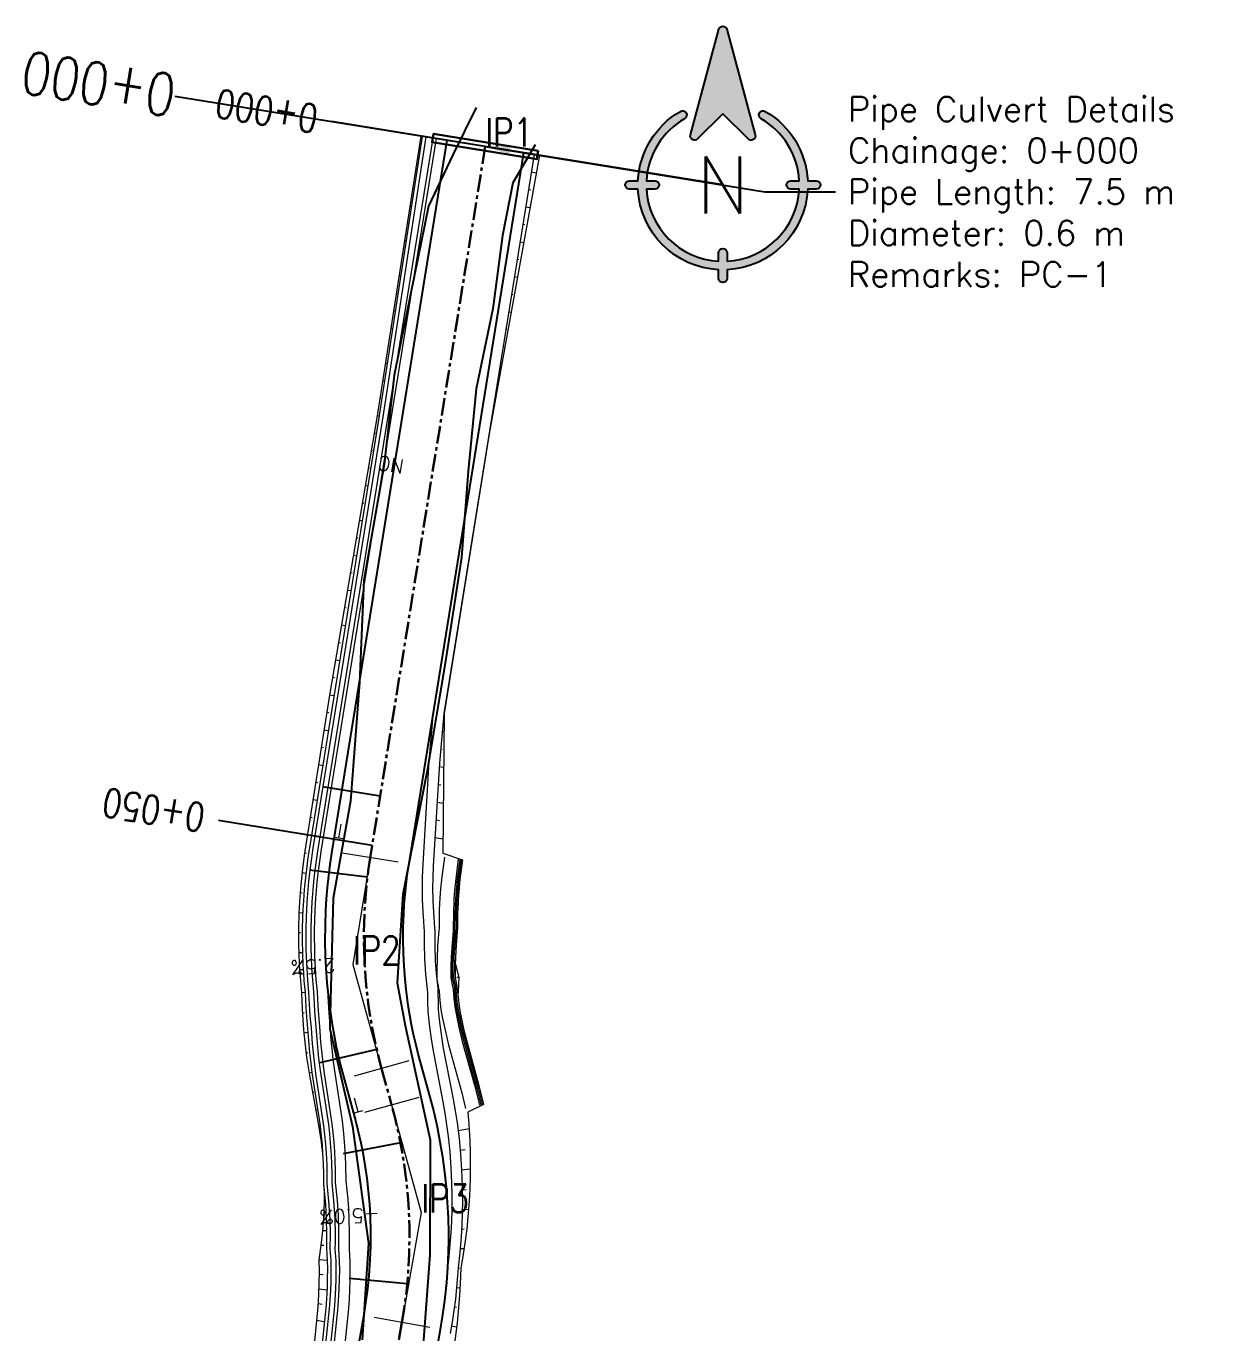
# Model space of a CAD drawing. Extents: x 337736 to 342003, y 3067251 to 3069533.
# Drawn here: x 338701.2 to 338785.6, y 3069440.5 to 3069532.7 of the extents above; entities that cross this region are included whole.
import ezdxf
from ezdxf.enums import TextEntityAlignment as Align

# ---------------------------------------------------------------- set-up
doc = ezdxf.new("R2010")
doc.units = 0
doc.header["$MEASUREMENT"] = 0
doc.linetypes.add('Center', pattern=[2, 1.25, -0.25, 0.25, -0.25])
for name, color, linetype, lineweight in [('BEC', 3, 'Continuous', 13), ('BES', 3, 'Continuous', 13), ('CFHatchLines', 4, 'Continuous', 0), ('Chainage', 7, 'Continuous', 25), ('Drain', 3, 'Continuous', 9), ('IP_Line', 150, 'Continuous', 9), ('LeftRoadExtreme', 7, 'Continuous', 13), ('PC_Callout', 6, 'Continuous', 30), ('PipeCulvert', 6, 'Continuous', 30), ('RC', 9, 'Center', 30), ('Retaining Wall', 140, 'Continuous', 9), ('RightRoadExtreme', 7, 'Continuous', 13), ('Road Width', 6, 'Continuous', 25), ('Shoulder', 30, 'Continuous', 15)]:
    doc.layers.add(name, color=color, linetype=linetype, lineweight=lineweight)
for name, color, linetype in [('IPName', 7, 'Continuous'), ('Match Chainage', 7, 'Continuous'), ('North', 7, 'Continuous'), ('RoadEdge', 51, 'Continuous'), ('Super-Elevation', 1, 'Continuous')]:
    doc.layers.add(name, color=color, linetype=linetype)
doc.styles.get("Standard").update_dxf_attribs({"font": 'simplex.shx'})
doc.dimstyles.new('Dimension_PC_Callout', dxfattribs={"dimtxt": 1.75, "dimasz": 1.75, "dimexe": 0.18, "dimexo": 0.0625, "dimgap": 0.875, "dimtad": 0, "dimdec": 4, "dimzin": 0, "dimdsep": 46, "dimtxsty": 'Standard', "dimcen": 0.09, "dimadec": 0, "dimazin": 0, "dimtfac": 1, "dimtdec": 4, "dimtofl": 0, "dimtmove": 0, "dimatfit": 3, "dimfxl": 1, "dimtolj": 1, "dimtzin": 0, "dimarcsym": 0})

# ---------------------------------------------------------------- blocks, each defined once
blk = doc.blocks.new('North')
at = {"layer": 'North'}
h = blk.add_hatch(color=0, dxfattribs=at)
h.dxf.hatch_style = 1
edge = h.paths.add_edge_path()
edge.add_line((7.276000000000001e-12, 8.38899464431597), (-2.97585080653152, 5.413143837775349))
edge.add_arc((-3.32940419712395, 5.766697228368679), 0.499999999999442, 165.000000000033, 314.99999999992633, ccw=False)
edge.add_line((-3.81236711026941, 5.8961067509199), (-0.4829629131381812, 18.3216123735528))
edge.add_arc((7.276000000000001e-12, 18.1922028510016), 0.500000000000879, 14.999999999966974, 165.000000000033, ccw=False)
edge.add_line((0.482962913152733, 18.3216123735528), (3.81236711028396, 5.8961067509199))
edge.add_arc((3.3294041971385, 5.766697228368679), 0.500000000000879, -135, 14.999999999966974, ccw=False)
edge.add_line((2.97585080654608, 5.413143837776259), (7.275957614183426e-12, 8.38899464431597))
edge = h.paths.add_edge_path()
edge.add_line((0.5000000000072761, -7.99999999999636), (0.5000000000072761, -8.986100377802359))
edge.add_arc((7.276000000000001e-12, 3.638e-12), 9.000000000000279, 273.18473853672, 356.81526146328)
edge.add_line((8.98610037781327, -0.499999999996362), (8.000000000007269, -0.499999999996362))
edge.add_arc((8.000000000007269, 3.638e-12), 0.5, 90, 270, ccw=False)
edge.add_line((8.000000000007269, 0.500000000003638), (8.98610037781327, 0.500000000003638))
edge.add_arc((7.276000000000001e-12, 2.7285e-12), 9.00000000000033, 3.18473853672609, 60.00000000000131)
edge.add_arc((4.75000000000728, 8.22724133595511), 0.499999999999844, 59.999999999989996, 239.99999999999, ccw=False)
edge.add_arc((1.09139e-11, 3.638e-12), 9.99999999999743, 2.865983982600028, 60.00000000001597, ccw=False)
edge.add_line((9.98749217772638, 0.500000000003638), (11.0000000000073, 0.500000000003638))
edge.add_arc((11.0000000000073, 3.638e-12), 0.5, -90, 90, ccw=False)
edge.add_line((11.0000000000073, -0.499999999996362), (9.98749217772638, -0.499999999996362))
edge.add_arc((1.09139e-11, 3.638e-12), 9.999999999996382, 272.8659839825781, 357.1340160174001, ccw=False)
edge.add_line((0.5000000000072761, -9.98749217771547), (0.5000000000072761, -10.9999999999964))
edge.add_arc((7.276000000000001e-12, -10.9999999999964), 0.5, -180, 0, ccw=False)
edge.add_line((-0.499999999992724, -10.9999999999964), (-0.499999999992724, -9.98749217771547))
edge.add_arc((7.276000000000001e-12, 3.638e-12), 10, 182.865983982599, 267.1340160174011, ccw=False)
edge.add_line((-9.98749217771183, -0.499999999996362), (-10.9999999999927, -0.499999999996362))
edge.add_arc((-10.9999999999927, 3.638e-12), 0.5, 90, 270, ccw=False)
edge.add_line((-10.9999999999927, 0.500000000003638), (-9.98749217771183, 0.500000000003638))
edge.add_arc((7.276000000000001e-12, 3.638e-12), 10, 120, 177.134016017401, ccw=False)
edge.add_arc((-4.74999999999272, 8.22724133595511), 0.500000000000632, -59.99999999999011, 119.99999999995799, ccw=False)
edge.add_arc((7.276000000000001e-12, 2.7285e-12), 9.00000000000034, 119.999999999999, 176.815261463274)
edge.add_line((-8.98610037779872, 0.500000000003638), (-7.99999999999272, 0.500000000003638))
edge.add_arc((-7.99999999999272, 3.638e-12), 0.5, -90, 90, ccw=False)
edge.add_line((-7.99999999999272, -0.499999999996362), (-8.98610037779872, -0.499999999996362))
edge.add_arc((7.276000000000001e-12, 3.638e-12), 9.000000000000279, 183.18473853672, 266.81526146328)
edge.add_line((-0.499999999992724, -8.986100377802359), (-0.499999999992724, -7.99999999999636))
edge.add_arc((7.276000000000001e-12, -7.99999999999636), 0.5, 0, 180, ccw=False)
at = {"layer": 'North', "color": 0}
for points in [[(7.276000000000001e-12, 8.38899464431597), (-2.97585080653152, 5.413143837775349, -0.7673269879792459), (-3.81236711026941, 5.8961067509199), (-0.4829629131381811, 18.3216123735528, -0.7673269879794109), (0.482962913152733, 18.3216123735528), (3.81236711028396, 5.8961067509199, -0.7673269879792459), (2.97585080654608, 5.413143837776259)], [(0.5000000000072761, -7.99999999999636), (0.5000000000072761, -8.986100377802359, 0.382015476982892), (8.98610037781327, -0.499999999996362), (8.000000000007269, -0.499999999996362, -1), (8.000000000007269, 0.500000000003638), (8.98610037781327, 0.500000000003638, 0.253109756565021), (4.50000000000728, 7.79422863406307, -0.99999999999909), (5.00000000000728, 8.660254037847151, -0.2545902106462961), (9.98749217772638, 0.500000000003638), (11.0000000000073, 0.500000000003638, -1), (11.0000000000073, -0.499999999996362), (9.98749217772638, -0.499999999996362, -0.385206477913585), (0.5000000000072761, -9.98749217771547), (0.5000000000072761, -10.9999999999964, -1), (-0.499999999992724, -10.9999999999964), (-0.499999999992724, -9.98749217771547, -0.385206477913585), (-9.98749217771183, -0.499999999996362), (-10.9999999999927, -0.499999999996362, -1), (-10.9999999999927, 0.500000000003638), (-9.98749217771183, 0.500000000003638, -0.2545902106462961), (-4.99999999999272, 8.66025403784806, -0.9999999999990908), (-4.49999999999272, 7.79422863406307, 0.253109756565021), (-8.98610037779872, 0.500000000003638), (-7.99999999999272, 0.500000000003638, -1), (-7.99999999999272, -0.499999999996362), (-8.98610037779872, -0.499999999996362, 0.382015476982892), (-0.499999999992724, -8.986100377802359), (-0.499999999992724, -7.99999999999636, -1)]]:
    blk.add_lwpolyline(points, format="xyb", close=True, dxfattribs=at)
blk.add_text('N', height=6.7215, dxfattribs=at).set_placement((7.2919e-12, 3.6513e-12), align=Align.MIDDLE_CENTER)

msp = doc.modelspace()

# ---------------------------------------------------------------- linework, layer by layer
at = {"layer": 'BEC'}
for points in [[(338727.456506376, 3069473.69410148), (338723.507800109, 3069474.33263012)], [(338728.218394958, 3069459.66212524), (338724.362038822, 3069458.59980826)], [(338728.925413575, 3069457.09555081), (338725.069057439, 3069456.03323383)], [(338729.692121081, 3069440.84478792), (338725.752877647, 3069441.53931017)]]:
    msp.add_lwpolyline(points, dxfattribs=at)
at = {"layer": 'BES'}
for points in [[(338727.456506376, 3069473.69410148), (338723.507800109, 3069474.33263012)], [(338728.218394958, 3069459.66212524), (338724.362038822, 3069458.59980826)], [(338728.925413575, 3069457.09555081), (338725.069057439, 3069456.03323383)], [(338729.692121081, 3069440.84478792), (338725.752877647, 3069441.53931017)]]:
    msp.add_lwpolyline(points, dxfattribs=at)
at = {"layer": 'CFHatchLines'}
for p, q in [((338729.1629999999, 3069524.966), (338729.053, 3069524.984)), ((338728.917, 3069523.74), (338728.861, 3069523.749)), ((338737.06, 3069523.689), (338737.436, 3069523.628)), ((338728.782, 3069522.495), (338728.67, 3069522.513)), ((338736.861, 3069522.455), (338737.214, 3069522.398)), ((338728.535, 3069521.269), (338728.4779999999, 3069521.278)), ((338736.661, 3069521.221), (338736.826, 3069521.1945)), ((338728.402, 3069520.024), (338728.286, 3069520.043)), ((338736.4620000001, 3069519.987), (338736.769, 3069519.938)), ((338728.153, 3069518.7985), (338728.094, 3069518.808)), ((338736.262, 3069518.753), (338736.404, 3069518.73)), ((338728.021, 3069517.553), (338727.902, 3069517.573)), ((338736.063, 3069517.519), (338736.323, 3069517.477)), ((338727.7705, 3069516.3275), (338727.71, 3069516.337)), ((338735.863, 3069516.285), (338735.982, 3069516.266)), ((338727.641, 3069515.082), (338727.518, 3069515.102)), ((338735.664, 3069515.051), (338735.878, 3069515.017)), ((338727.388, 3069513.857), (338727.326, 3069513.867)), ((338735.464, 3069513.817), (338735.56, 3069513.8015)), ((338727.26, 3069512.611), (338727.134, 3069512.632)), ((338735.265, 3069512.583), (338735.433, 3069512.556)), ((338727.0065, 3069511.3865), (338726.943, 3069511.397)), ((338735.065, 3069511.349), (338735.1375, 3069511.3375)), ((338726.88, 3069510.141), (338726.751, 3069510.161)), ((338734.866, 3069510.115), (338734.988, 3069510.096)), ((338726.624, 3069508.9155), (338726.559, 3069508.926)), ((338734.666, 3069508.881), (338734.7155, 3069508.873)), ((338726.499, 3069507.67), (338726.367, 3069507.691)), ((338734.466, 3069507.647), (338734.5429999999, 3069507.635)), ((338726.242, 3069506.445), (338726.175, 3069506.456)), ((338734.2670000001, 3069506.413), (338734.2935, 3069506.409)), ((338726.118, 3069505.199), (338725.9829999999, 3069505.221)), ((338734.067, 3069505.18), (338734.097, 3069505.175)), ((338725.8455, 3069503.9765), (338725.7720000001, 3069503.988)), ((338733.8715, 3069503.945), (338733.875, 3069503.944)), ((338725.719, 3069502.731), (338725.561, 3069502.756)), ((338733.6679999999, 3069502.712), (338733.676, 3069502.71)), ((338725.435, 3069501.5105), (338725.35, 3069501.524)), ((338733.473, 3069501.477), (338733.477, 3069501.476)), ((338725.32, 3069500.263), (338725.139, 3069500.292)), ((338733.269, 3069500.244), (338733.279, 3069500.242)), ((338725.0245, 3069499.0445), (338724.928, 3069499.06)), ((338733.075, 3069499.009), (338733.08, 3069499.008)), ((338724.921, 3069497.795), (338724.717, 3069497.828)), ((338732.87, 3069497.776), (338732.882, 3069497.774)), ((338724.614, 3069496.5785), (338724.506, 3069496.596)), ((338732.677, 3069496.541), (338732.683, 3069496.54)), ((338724.5220000001, 3069495.327), (338724.295, 3069495.364)), ((338732.471, 3069495.308), (338732.484, 3069495.306)), ((338724.2035, 3069494.112), (338724.084, 3069494.131)), ((338732.279, 3069494.0725), (338732.286, 3069494.071)), ((338724.123, 3069492.859), (338723.873, 3069492.899)), ((338732.072, 3069492.84), (338732.0870000001, 3069492.837)), ((338723.7929999999, 3069491.646), (338723.662, 3069491.667)), ((338731.88, 3069491.6045), (338731.888, 3069491.603)), ((338723.724, 3069490.391), (338723.451, 3069490.435)), ((338731.673, 3069490.372), (338731.69, 3069490.369)), ((338723.382, 3069489.18), (338723.24, 3069489.203)), ((338731.473, 3069489.138), (338731.482, 3069489.1365)), ((338723.325, 3069487.923), (338723.029, 3069487.971)), ((338731.274, 3069487.904), (338731.292, 3069487.901)), ((338722.9715, 3069486.714), (338722.818, 3069486.739)), ((338731.074, 3069486.67), (338731.084, 3069486.6685)), ((338722.926, 3069485.455), (338722.607, 3069485.507)), ((338730.875, 3069485.436), (338730.895, 3069485.433)), ((338722.569, 3069484.2465), (338722.412, 3069484.272)), ((338730.675, 3069484.202), (338730.686, 3069484.2005)), ((338722.527, 3069482.987), (338722.217, 3069483.037)), ((338730.568, 3069482.953), (338730.685, 3069482.934)), ((338722.1745, 3069481.778), (338722.0220000001, 3069481.803)), ((338730.461, 3069481.704), (338730.5675, 3069481.687)), ((338722.128, 3069480.519), (338721.826, 3069480.568)), ((338730.359, 3069480.454), (338730.662, 3069480.405)), ((338721.7795, 3069479.309), (338721.631, 3069479.333)), ((338730.283, 3069479.2), (338730.467, 3069479.1705)), ((338721.729, 3069478.051), (338721.436, 3069478.099)), ((338730.2070000001, 3069477.947), (338730.639, 3069477.877)), ((338721.385, 3069476.8405), (338721.241, 3069476.864)), ((338730.131, 3069476.693), (338730.3795, 3069476.6525)), ((338721.33, 3069475.583), (338721.045, 3069475.629)), ((338730.055, 3069475.439), (338730.616, 3069475.348)), ((338720.9845, 3069474.326), (338720.844, 3069474.347)), ((338732.002, 3069473.858), (338732.002, 3069473.858)), ((338720.94, 3069472.911), (338720.662, 3069472.943)), ((338731.846, 3069472.685), (338731.846, 3069472.685)), ((338720.6675, 3069471.5235), (338720.53, 3069471.534)), ((338731.743, 3069471.672), (338731.743, 3069471.672)), ((338720.719, 3069470.11), (338720.449, 3069470.122)), ((338731.676, 3069470.657), (338731.676, 3069470.657)), ((338731.646, 3069469.642), (338731.646, 3069469.642)), ((338720.551, 3069468.706), (338720.4179999999, 3069468.707)), ((338731.615, 3069468.628), (338731.615, 3069468.628)), ((338720.699, 3069467.3), (338720.438, 3069467.292)), ((338731.533, 3069467.61), (338731.533, 3069467.61)), ((338731.486, 3069466.587), (338731.486, 3069466.587)), ((338720.6365, 3069465.888), (338720.508, 3069465.88)), ((338731.611, 3069465.5725), (338731.745, 3069465.586)), ((338720.88, 3069464.496), (338720.628, 3069464.47)), ((338731.65, 3069464.549), (338731.686, 3069464.554)), ((338720.822, 3069463.0695), (338720.686, 3069463.051)), ((338731.754, 3069463.529), (338731.754, 3069463.529)), ((338731.947, 3069462.522), (338731.947, 3069462.522)), ((338721.074, 3069461.679), (338720.795, 3069461.631)), ((338732.176, 3069461.523), (338732.176, 3069461.523)), ((338721.0755, 3069460.237), (338720.956, 3069460.212)), ((338732.455, 3069460.473), (338732.455, 3069460.473)), ((338732.787, 3069459.268), (338732.787, 3069459.268)), ((338721.368, 3069458.845), (338721.1679999999, 3069458.795)), ((338733.127, 3069458.031), (338733.127, 3069458.031)), ((338721.4965, 3069457.454), (338721.416, 3069457.432)), ((338721.7670000001, 3069456.232), (338721.6420000001, 3069456.197)), ((338733.486, 3069456.6), (338733.486, 3069456.6)), ((338721.9045, 3069455.002), (338721.861, 3069454.99)), ((338731.689, 3069454.748), (338732.465, 3069454.899)), ((338722.062, 3069453.951), (338722.012, 3069453.939)), ((338731.839, 3069453.356), (338732.187, 3069453.411)), ((338722.1305, 3069452.888), (338722.124, 3069452.887)), ((338722.173, 3069451.831), (338722.173, 3069451.831)), ((338731.939, 3069451.964), (338732.552, 3069452.038)), ((338722.192, 3069450.781), (338722.192, 3069450.781)), ((338722.299, 3069449.745), (338722.232, 3069449.74)), ((338731.989, 3069450.571), (338732.2535, 3069450.5935)), ((338731.988, 3069449.181), (338732.432, 3069449.203)), ((338722.2805, 3069448.7025), (338722.192, 3069448.698)), ((338722.401, 3069447.666), (338722.116, 3069447.662)), ((338731.938, 3069447.796), (338732.117, 3069447.7985)), ((338722.1995, 3069446.6295), (338722.002, 3069446.634)), ((338731.838, 3069446.416), (338732.109, 3069446.41)), ((338722.447, 3069445.58), (338721.851, 3069445.614)), ((338722.1629999999, 3069444.5575), (338721.871, 3069444.585)), ((338731.69, 3069445.045), (338731.782, 3069445.0395)), ((338722.426, 3069443.478), (338721.854, 3069443.552)), ((338731.586, 3069443.674), (338731.826, 3069443.651)), ((338722.0795, 3069442.4705), (338721.8, 3069442.517)), ((338731.433, 3069442.307), (338731.581, 3069442.288)), ((338722.239, 3069441.229), (338721.69, 3069441.326)), ((338731.232, 3069440.947), (338731.5820000001, 3069440.889))]:
    msp.add_line(p, q, dxfattribs=at)
at = {"layer": 'Chainage'}
for p, q in [((338733.605347837, 3069524.24777624), (338722.746405602, 3069526.00372998)), ((338725.62373993, 3069474.8889479), (338714.764797695, 3069476.64490164))]:
    msp.add_line(p, q, dxfattribs=at)
at = {"layer": 'Drain'}
for points in [[(338729.1629999999, 3069524.966), (338726.079, 3069504.952), (338721.1679999999, 3069474.582), (338721.084, 3069474.026), (338720.973, 3069473.191), (338720.909, 3069472.632), (338720.828, 3069471.793), (338720.764, 3069470.952), (338720.732, 3069470.391), (338720.708, 3069469.829), (338720.687, 3069468.986), (338720.684, 3069468.143), (338720.699, 3069467.3), (338720.7329999999, 3069466.457), (338720.765, 3069465.896), (338720.805, 3069465.335), (338720.88, 3069464.496), (338720.905, 3069463.933), (338720.958, 3069463.088), (338721.056, 3069461.962), (338721.117, 3069461.112), (338721.195, 3069460.262), (338721.258, 3069459.695), (338721.368, 3069458.845), (338721.9179999999, 3069455.236), (338722.021, 3069454.376), (338722.08, 3069453.738), (338722.125, 3069453.101), (338722.156, 3069452.466), (338722.176, 3069451.62), (338722.174, 3069450.988), (338722.316, 3069449.538), (338722.378, 3069448.499), (338722.404, 3069447.458), (338722.3920000001, 3069446.417), (338722.447, 3069445.58), (338722.4570000001, 3069444.95), (338722.453, 3069444.32), (338722.435, 3069443.688), (338722.391, 3069442.846), (338722.341, 3069442.213), (338721.073, 3069430.073)], [(338729.41, 3069524.926), (338726.365, 3069505.159), (338721.415, 3069474.543), (338721.331, 3069473.991), (338721.221, 3069473.16), (338721.128, 3069472.328), (338721.077, 3069471.771), (338721.033, 3069471.215), (338720.982, 3069470.378), (338720.958, 3069469.82), (338720.937, 3069468.983), (338720.933, 3069468.424), (338720.942, 3069467.586), (338720.958, 3069467.028), (338720.997, 3069466.191), (338721.054, 3069465.355), (338721.129, 3069464.521), (338721.169, 3069463.682), (338721.227, 3069462.842), (338721.303, 3069462.003), (338721.386, 3069460.877), (338721.47, 3069460.032), (338721.572, 3069459.186), (338721.651, 3069458.623), (338722.19, 3069455.079), (338722.264, 3069454.436), (338722.324, 3069453.793), (338722.37, 3069453.151), (338722.41, 3069452.297), (338722.423, 3069451.658), (338722.422, 3069451.02), (338722.548, 3069449.766), (338722.595, 3069449.138), (338722.628, 3069448.509), (338722.654, 3069447.459), (338722.6420000001, 3069446.41), (338722.696, 3069445.565), (338722.706, 3069444.93), (338722.697, 3069444.082), (338722.674, 3069443.446), (338722.638, 3069442.808), (338722.588, 3069442.17), (338721.319, 3069430.026)], [(338729.903, 3069524.846), (338721.76, 3069474.488), (338721.639, 3069473.667), (338721.568, 3069473.118), (338721.505, 3069472.568), (338721.425, 3069471.741), (338721.363, 3069470.913), (338721.3320000001, 3069470.361), (338721.308, 3069469.808), (338721.287, 3069468.978), (338721.283, 3069468.424), (338721.292, 3069467.594), (338721.308, 3069467.04), (338721.347, 3069466.211), (338721.403, 3069465.383), (338721.477, 3069464.556), (338721.516, 3069463.724), (338721.553, 3069463.169), (338721.648, 3069462.061), (338721.706, 3069461.223), (338721.782, 3069460.385), (338721.843, 3069459.827), (338721.95, 3069458.989), (338722.527, 3069455.17), (338722.604, 3069454.52), (338722.666, 3069453.87), (338722.726, 3069453.004), (338722.755, 3069452.356), (338722.769, 3069451.71), (338722.769, 3069451.065), (338722.8970000001, 3069449.796), (338722.944, 3069449.16), (338722.9779999999, 3069448.524), (338723.003, 3069447.462), (338723.001, 3069446.824), (338722.991, 3069446.399), (338723.046, 3069445.545), (338723.055, 3069444.903), (338723.05, 3069444.259), (338723.031, 3069443.615), (338722.984, 3069442.756), (338722.932, 3069442.111), (338721.6629999999, 3069429.961)], [(338730.15, 3069524.806), (338722.007, 3069474.449), (338721.925, 3069473.905), (338721.817, 3069473.088), (338721.725, 3069472.268), (338721.674, 3069471.72), (338721.631, 3069471.172), (338721.581, 3069470.348), (338721.549, 3069469.524), (338721.537, 3069468.974), (338721.533, 3069468.424), (338721.542, 3069467.599), (338721.558, 3069467.049), (338721.596, 3069466.225), (338721.652, 3069465.402), (338721.726, 3069464.581), (338721.75, 3069464.03), (338721.8, 3069463.203), (338721.895, 3069462.102), (338721.975, 3069460.992), (338722.056, 3069460.159), (338722.156, 3069459.327), (338722.232, 3069458.772), (338722.769, 3069455.235), (338722.846, 3069454.58), (338722.91, 3069453.924), (338722.958, 3069453.27), (338722.993, 3069452.616), (338723.013, 3069451.964), (338723.0170000001, 3069451.097), (338723.146, 3069449.817), (338723.218, 3069448.748), (338723.251, 3069447.678), (338723.253, 3069447.035), (338723.241, 3069446.392), (338723.295, 3069445.53), (338723.304, 3069444.883), (338723.298, 3069444.234), (338723.279, 3069443.585), (338723.231, 3069442.718), (338723.179, 3069442.068), (338721.933, 3069430.143)]]:
    msp.add_lwpolyline(points, dxfattribs=at)
at = {"layer": 'IP_Line'}
for points in [[(338725.482153242, 3069474.0133658), (338724.264630893, 3069466.4841214), (338726.29021689, 3069459.13096675)], [(338726.997235507, 3069456.56439232), (338729.092045666, 3069448.95994448), (338727.722499364, 3069441.19204905)]]:
    msp.add_lwpolyline(points, dxfattribs=at)
at = {"layer": 'LeftRoadExtreme'}
msp.add_lwpolyline([(338737.436, 3069523.628), (338733.875, 3069503.944), (338730.697, 3069484.199), (338730.607, 3069474.336), (338732.002, 3069473.858), (338731.822, 3069472.482), (338731.726, 3069471.469), (338731.686, 3069470.86), (338731.653, 3069470.048), (338731.645, 3069469.033), (338731.636, 3069468.83), (338731.546, 3069467.814), (338731.52, 3069467.406), (338731.486, 3069466.587), (338731.524, 3069466.385), (338731.745, 3069465.586), (338731.686, 3069464.554), (338731.679, 3069464.346), (338731.687, 3069464.14), (338731.754, 3069463.529), (338731.79, 3069463.327), (338731.947, 3069462.522), (338732.127, 3069461.722), (338732.33, 3069460.928), (338733.203, 3069457.746), (338733.486, 3069456.6), (338732.372, 3069456.048), (338732.445, 3069455.186), (338732.513, 3069454.039), (338732.542, 3069453.18), (338732.553, 3069452.323), (338732.544, 3069451.468), (338732.518, 3069450.616), (338732.472, 3069449.767), (338732.409, 3069448.922), (338732.296, 3069447.801), (338732.19, 3069446.965), (338732.021, 3069445.858), (338731.874, 3069445.034), (338731.84, 3069443.928), (338731.7929999999, 3069443.098), (338731.704, 3069441.992), (338731.616, 3069441.164), (338730.033, 3069428.93)], dxfattribs=at)
at = {"layer": 'Match Chainage'}
msp.add_line((338750.387349473, 3069521.53402955), (338711.690028053, 3069527.79161015), dxfattribs=at)
at = {"layer": 'PipeCulvert'}
msp.add_lwpolyline([(338737.35514961, 3069523.94530862), (338737.259370315, 3069523.35300268), (338729.855546064, 3069524.55024386), (338729.951325359, 3069525.1425498), (338737.35514961, 3069523.94530862)], dxfattribs=at)
at = {"layer": 'RC', "linetype": 'Center'}
msp.add_lwpolyline([(338733.605347837, 3069524.24777624), (338725.482153242, 3069474.0133658), (338725.482153242, 3069474.0133658, 0.107694151561006), (338726.29021689, 3069459.13096675), (338726.29021689, 3069459.13096675), (338726.997235507, 3069456.56439232), (338726.997235507, 3069456.56439232, -0.111285958615997), (338727.722499364, 3069441.19204905), (338727.722499364, 3069441.19204905), (338725.713133733, 3069429.79517836), (338725.713133733, 3069429.79517836, -0.05444589951941901), (338722.981811389, 3069420.41338162), (338722.981811389, 3069420.41338162), (338716.555213472, 3069404.87116193), (338716.555213472, 3069404.87116193, 0.179798162778603), (338715.796935678, 3069383.98478899), (338715.796935678, 3069383.98478899), (338720.791626824, 3069368.88784118), (338720.791626824, 3069368.88784118, -0.196417088369893), (338719.499231709, 3069350.01996533), (338719.499231709, 3069350.01996533), (338718.004382764, 3069346.97442538)], format="xyb", dxfattribs=at)
at = {"layer": 'Retaining Wall'}
for points in [[(338730.719, 3069474.065), (338730.535, 3069472.667), (338730.451, 3069471.82), (338730.404, 3069471.184), (338730.362, 3069470.335), (338730.347, 3069469.698), (338730.345, 3069469.061), (338730.336, 3069468.849), (338730.246, 3069467.786), (338730.202, 3069466.932), (338730.182, 3069466.074), (338730.183, 3069465.43), (338730.31, 3069464.798), (338730.345, 3069464.586), (338730.401, 3069463.946), (338730.473, 3069463.307), (338730.59, 3069462.675), (338730.766, 3069461.836), (338731.02, 3069460.795), (338731.946, 3069457.416), (338732.22, 3069456.307)], [(338731.706, 3069473.905), (338731.525, 3069472.525), (338731.445, 3069471.706), (338731.4, 3069471.091), (338731.354, 3069470.065), (338731.345, 3069469.04), (338731.336, 3069468.835), (338731.261, 3069468.014), (338731.201, 3069466.982), (338731.182, 3069466.36), (338731.178, 3069465.529), (338731.303, 3069464.919), (338731.336, 3069464.715), (338731.39, 3069464.096), (338731.459, 3069463.478), (338731.571, 3069462.866), (338731.742, 3069462.056), (338731.987, 3069461.049), (338732.838, 3069457.953), (338733.058, 3069457.102), (338733.194, 3069456.532)], [(338731.805, 3069473.889), (338731.624, 3069472.511), (338731.544, 3069471.695), (338731.499, 3069471.082), (338731.454, 3069470.06), (338731.445, 3069469.037), (338731.436, 3069468.833), (338731.361, 3069468.015), (338731.301, 3069466.987), (338731.282, 3069466.367), (338731.278, 3069465.539), (338731.402, 3069464.931), (338731.435, 3069464.727), (338731.489, 3069464.111), (338731.557, 3069463.495), (338731.669, 3069462.886), (338731.839, 3069462.078), (338731.982, 3069461.475), (338732.137, 3069460.875), (338733.01, 3069457.695), (338733.291, 3069456.555)], [(338731.903, 3069473.873), (338731.723, 3069472.497), (338731.643, 3069471.683), (338731.599, 3069471.073), (338731.576, 3069470.665), (338731.554, 3069470.054), (338731.545, 3069469.035), (338731.536, 3069468.832), (338731.461, 3069468.016), (338731.4, 3069466.992), (338731.378, 3069466.169), (338731.377, 3069465.549), (338731.501, 3069464.943), (338731.535, 3069464.74), (338731.588, 3069464.126), (338731.656, 3069463.512), (338731.768, 3069462.905), (338731.8920000001, 3069462.3), (338732.03, 3069461.699), (338732.181, 3069461.1), (338733.031, 3069458.005), (338733.252, 3069457.15), (338733.389, 3069456.578)], [(338732.002, 3069473.858), (338731.871, 3069472.887), (338731.8, 3069472.28), (338731.76, 3069471.875), (338731.698, 3069471.063), (338731.653, 3069470.048), (338731.645, 3069469.033), (338731.636, 3069468.83), (338731.561, 3069468.018), (338731.5, 3069466.997), (338731.481, 3069466.382), (338731.477, 3069465.559), (338731.601, 3069464.955), (338731.634, 3069464.753), (338731.687, 3069464.14), (338731.754, 3069463.529), (338731.866, 3069462.924), (338732.034, 3069462.122), (338732.277, 3069461.126), (338733.127, 3069458.031), (338733.349, 3069457.174), (338733.486, 3069456.6)], [(338732.002, 3069473.858), (338731.871, 3069472.887), (338731.8, 3069472.28), (338731.76, 3069471.875), (338731.698, 3069471.063), (338731.653, 3069470.048), (338731.645, 3069469.033), (338731.636, 3069468.83), (338731.561, 3069468.018), (338731.5, 3069466.997), (338731.481, 3069466.382), (338731.477, 3069465.559), (338731.601, 3069464.955), (338731.634, 3069464.753), (338731.687, 3069464.14), (338731.754, 3069463.529), (338731.866, 3069462.924), (338732.034, 3069462.122), (338732.277, 3069461.126), (338733.127, 3069458.031), (338733.349, 3069457.174), (338733.486, 3069456.6)]]:
    msp.add_lwpolyline(points, dxfattribs=at)
at = {"layer": 'RightRoadExtreme'}
msp.add_lwpolyline([(338729.053, 3069524.984), (338725.9829999999, 3069505.221), (338722.607, 3069485.507), (338720.844, 3069474.347), (338720.695, 3069473.225), (338720.577, 3069472.098), (338720.51, 3069471.252), (338720.449, 3069470.122), (338720.42, 3069468.99), (338720.424, 3069467.858), (338720.438, 3069467.292), (338720.474, 3069466.444), (338720.528, 3069465.597), (338720.628, 3069464.47), (338720.67, 3069463.335), (338720.745, 3069462.199), (338720.795, 3069461.631), (338720.885, 3069460.779), (338720.994, 3069459.928), (338721.077, 3069459.361), (338721.216, 3069458.512), (338721.861, 3069454.99), (338722.012, 3069453.939), (338722.105, 3069453.097), (338722.156, 3069452.466), (338722.176, 3069451.62), (338722.174, 3069450.988), (338722.238, 3069450.367), (338722.236, 3069449.948), (338722.203, 3069448.906), (338722.166, 3069448.283), (338722.116, 3069447.662), (338722.002, 3069446.634), (338721.851, 3069445.614), (338721.87, 3069444.791), (338721.866, 3069443.966), (338721.8370000001, 3069443.138), (338721.784, 3069442.31), (338720.589, 3069429.939)], dxfattribs=at)
at = {"layer": 'Road Width'}
for points in [[(338730.890612278, 3069524.68676468), (338722.748148764, 3069474.33196041), (338722.630167349, 3069473.53169746), (338722.5293602, 3069472.72909027), (338722.445773604, 3069471.92450735), (338722.379445942, 3069471.11831814), (338722.330407668, 3069470.31089282), (338722.29195568, 3069469.23304374), (338722.284310884, 3069468.1545361), (338722.30747952, 3069467.07625023), (338722.345066881, 3069466.26821089), (338722.422098394, 3069465.19243055), (338722.529830867, 3069464.11928987), (338722.668176362, 3069463.04966484), (338722.791958282, 3069462.25027855), (338722.932840179, 3069461.45372806), (338723.090757365, 3069460.66037911), (338723.26563733, 3069459.87059598), (338723.391608404, 3069459.34623406), (338723.594577394, 3069458.56319895), (338724.449235644, 3069455.45002446), (338724.617365479, 3069454.77973064), (338724.81912474, 3069453.88069446), (338724.953543728, 3069453.20283534), (338725.110117761, 3069452.29483896), (338725.240688666, 3069451.38274023), (338725.345149862, 3069450.46728367), (338725.423416081, 3069449.54921653), (338725.475423435, 3069448.62928823), (338725.501129473, 3069447.70824965), (338725.496245875, 3069446.5565355), (338725.462729965, 3069445.63574805), (338725.383868673, 3069444.48672663), (338725.291269278, 3069443.56999427), (338725.138756086, 3069442.42841245), (338725.027714431, 3069441.74633387), (338722.904669956, 3069429.7252567)], [(338736.320083396, 3069523.80878781), (338728.180427273, 3069473.47152436), (338728.079635204, 3069472.78785602), (338727.993515189, 3069472.10218497), (338727.922106773, 3069471.41482605), (338727.865442743, 3069470.72609487), (338727.823549119, 3069470.03630768), (338727.790699407, 3069469.11549622), (338727.784168423, 3069468.19412213), (338727.803961496, 3069467.27293752), (338727.850062471, 3069466.35269432), (338727.922433716, 3069465.43414369), (338728.021016157, 3069464.51803542), (338728.145729324, 3069463.6051173), (338728.256352049, 3069462.92297065), (338728.381565686, 3069462.24335091), (338728.521312742, 3069461.56657014), (338728.67552905, 3069460.89293911), (338728.903535177, 3069460.00019835), (338729.769333002, 3069456.84521767), (338729.966136143, 3069456.06061017), (338730.20230396, 3069455.00824999), (338730.408312045, 3069453.94957258), (338730.58399224, 3069452.88544211), (338730.729201143, 3069451.816727201), (338730.843820223, 3069450.7443002), (338730.92775592, 3069449.66903652), (338730.98093972, 3069448.59181385), (338731.003328211, 3069447.51351151), (338731.002967522, 3069446.9742305), (338730.987982475, 3069446.16545621), (338730.941053019, 3069445.08794296), (338730.863360812, 3069444.01221013), (338730.754969271, 3069442.93913583), (338730.689287923, 3069442.40386945), (338730.576446078, 3069441.60286563), (338730.402013726, 3069440.55169427), (338728.404178425, 3069429.2208061)]]:
    msp.add_lwpolyline(points, dxfattribs=at)
at = {"layer": 'RoadEdge'}
for points in [[(338732.97, 3069527, 1369.348), (338731.319, 3069523.659, 1369.753), (338729.591, 3069520.036, 1370.218), (338728.351, 3069513.92, 1370.698), (338727.177, 3069508.097, 1371.171), (338726.469, 3069501.779, 1371.727), (338725.041, 3069493.622, 1372.311), (338724.725, 3069486.389, 1372.653), (338724.098, 3069478.016, 1372.987), (338722.866, 3069471.16, 1373.206), (338722.675, 3069463.951, 1373.681), (338722.629, 3069461.933, 1373.653), (338724.223, 3069455.03, 1373.531), (338725.363, 3069446.777, 1373.651), (338724.906, 3069439.96, 1372.894)], [(338737.125, 3069524.366, 1369.287), (338735.563, 3069521.676, 1369.702), (338734.816, 3069517.971, 1370.154), (338734.132, 3069512.78, 1370.884), (338732.965, 3069507.123, 1371.188), (338732.395, 3069501.33, 1371.65), (338731.933, 3069495.23, 1371.858), (338730.779, 3069487.748, 1372.284), (338729.489, 3069480.028, 1372.837), (338727.781, 3069471.456, 1372.982), (338727.385, 3069465.184, 1373.423), (338727.942, 3069462.168, 1373.477), (338729.706, 3069454.089, 1373.382), (338729.699, 3069445.98, 1373.07), (338729.125, 3069438.374, 1372.777)]]:
    msp.add_polyline3d(points, dxfattribs=at)
at = {"layer": 'Shoulder'}
for points in [[(338730.15, 3069524.806), (338722.007, 3069474.449), (338721.925, 3069473.905), (338721.817, 3069473.088), (338721.725, 3069472.268), (338721.674, 3069471.72), (338721.631, 3069471.172), (338721.581, 3069470.348), (338721.549, 3069469.524), (338721.537, 3069468.974), (338721.533, 3069468.424), (338721.542, 3069467.599), (338721.558, 3069467.049), (338721.596, 3069466.225), (338721.652, 3069465.402), (338721.726, 3069464.581), (338721.75, 3069464.03), (338721.8, 3069463.203), (338721.895, 3069462.102), (338721.975, 3069460.992), (338722.056, 3069460.159), (338722.156, 3069459.327), (338722.232, 3069458.772), (338722.769, 3069455.235), (338722.846, 3069454.58), (338722.91, 3069453.924), (338722.958, 3069453.27), (338722.993, 3069452.616), (338723.013, 3069451.964), (338723.0170000001, 3069451.097), (338723.146, 3069449.817), (338723.218, 3069448.748), (338723.251, 3069447.678), (338723.253, 3069447.035), (338723.241, 3069446.392), (338723.295, 3069445.53), (338723.304, 3069444.883), (338723.298, 3069444.234), (338723.279, 3069443.585), (338723.231, 3069442.718), (338723.179, 3069442.068), (338721.933, 3069430.143)], [(338730.891, 3069524.687), (338722.748, 3069474.332), (338722.63, 3069473.532), (338722.561, 3069472.997), (338722.472, 3069472.193), (338722.422, 3069471.656), (338722.379, 3069471.118), (338722.33, 3069470.311), (338722.299, 3069469.503), (338722.284, 3069468.694), (338722.284, 3069468.155), (338722.299, 3069467.346), (338722.318, 3069466.807), (338722.361, 3069465.999), (338722.422, 3069465.192), (338722.472, 3069464.655), (338722.509, 3069463.845), (338722.564, 3069463.035), (338722.635, 3069462.224), (338722.711, 3069461.136), (338722.789, 3069460.319), (338722.851, 3069459.774), (338722.959, 3069458.957), (338723.493, 3069455.431), (338723.599, 3069454.536), (338723.678, 3069453.642), (338723.72, 3069452.972), (338723.748, 3069452.303), (338723.761, 3069451.192), (338723.893, 3069449.881), (338723.942, 3069449.224), (338723.977, 3069448.566), (338724.003, 3069447.468), (338724.001, 3069446.809), (338723.991, 3069446.37), (338724.044, 3069445.487), (338724.051, 3069445.045), (338724.045, 3069444.159), (338724.023, 3069443.494), (338723.988, 3069442.828), (338723.9179999999, 3069441.939), (338722.671, 3069430.007)], [(338736.32, 3069523.809), (338729.935, 3069484.322), (338729.635, 3069480.825), (338729.192, 3069473.552), (338729.156, 3069472.641), (338729.1470000001, 3069471.97), (338729.158, 3069471.077), (338729.195, 3069470.189), (338729.239, 3069469.525), (338729.277, 3069469.084), (338729.286, 3069468.864), (338729.286, 3069467.985), (338729.322, 3069466.888), (338729.396, 3069465.792), (338729.51, 3069464.7), (338729.526, 3069464.48), (338729.53, 3069463.814), (338729.55, 3069463.147), (338729.639, 3069462.263), (338729.755, 3069461.381), (338729.896, 3069460.499), (338730.618, 3069456.783), (338730.759, 3069455.968), (338730.881, 3069455.15), (338730.986, 3069454.332), (338731.099, 3069453.24), (338731.179, 3069452.146), (338731.229, 3069451.054), (338731.245, 3069450.235), (338731.239, 3069449.144), (338731.214, 3069448.329), (338731.172, 3069447.515), (338731.089, 3069446.433), (338731.006, 3069445.625), (338730.941, 3069445.088), (338730.886, 3069444.281), (338730.839, 3069443.744), (338730.755, 3069442.939), (338730.654, 3069442.137), (338730.535, 3069441.336), (338730.359, 3069440.305)], [(338737.06, 3069523.689), (338730.675, 3069484.202), (338730.376, 3069480.705), (338729.933, 3069473.432), (338729.899, 3069472.54), (338729.8920000001, 3069471.884), (338729.906, 3069471.013), (338729.944, 3069470.146), (338730.026, 3069469.068), (338730.036, 3069468.853), (338730.04, 3069467.782), (338730.0820000001, 3069466.711), (338730.144, 3069465.856), (338730.183, 3069465.43), (338730.254, 3069464.791), (338730.27, 3069464.577), (338730.275, 3069463.709), (338730.289, 3069463.275), (338730.374, 3069462.412), (338730.485, 3069461.551), (338730.621, 3069460.69), (338731.345, 3069456.968), (338731.489, 3069456.137), (338731.615, 3069455.304), (338731.755, 3069454.192), (338731.863, 3069453.078), (338731.939, 3069451.964), (338731.9829999999, 3069450.85), (338731.994, 3069449.737), (338731.982, 3069448.904), (338731.952, 3069448.073), (338731.904, 3069447.243), (338731.813, 3069446.141), (338731.69, 3069445.045), (338731.654, 3069444.496), (338731.586, 3069443.674), (338731.5, 3069442.853), (338731.3970000001, 3069442.035), (338731.276, 3069441.219), (338731.141, 3069440.421)]]:
    msp.add_lwpolyline(points, dxfattribs=at)
at = {"layer": 'Super-Elevation'}
for p, q in [((338733.605347837, 3069524.24777624), (338729.533244499, 3069524.90625889)), ((338726.184534738, 3069478.35694269), (338722.1124314, 3069479.01542535)), ((338725.289374633, 3069472.65203621), (338721.194550959, 3069473.15007644)), ((338725.951175019, 3069460.4634203), (338721.934349247, 3069459.52494509)), ((338727.622724725, 3069453.88719724), (338723.572139087, 3069453.10720943)), ((338728.093152259, 3069443.91624189), (338723.987123376, 3069444.31140239))]:
    msp.add_line(p, q, dxfattribs=at)

# ---------------------------------------------------------------- block references
at = {"xscale": 0.6, "yscale": 0.6, "zscale": 0.6}
msp.add_blockref('North', (338750.387349473, 3069521.53402955), dxfattribs=at)

# ---------------------------------------------------------------- texts
at = {"layer": 'Chainage', "width": 0.8000000119209291}
for s, p in [('0+000', (338721.759229035, 3069526.16336214)), ('0+050', (338713.777621128, 3069476.8045338))]:
    msp.add_text(s, height=2, rotation=170.814453982944, dxfattribs=at).set_placement(p, align=Align.MIDDLE_LEFT)
at = {"layer": 'IPName', "width": 0.8}
for s, p in [('IP1', (338733.605347837, 3069524.24777624)), ('IP2', (338724.264630893, 3069466.4841214)), ('IP3', (338729.092045666, 3069448.95994448))]:
    msp.add_text(s, height=2, dxfattribs=at).set_placement(p)
at = {"layer": 'Match Chainage', "width": 0.8}
msp.add_text('0+000', height=3, rotation=170.814453982944, dxfattribs=at).set_placement((338711.690028053, 3069527.79161015), align=Align.MIDDLE_LEFT)
at = {"layer": 'PC_Callout', "insert": (338759.223879173, 3069521.05513308), "char_height": 1.75, "attachment_point": 4}
msp.add_mtext('Pipe Culvert Details\\PChainage: 0+000\\PPipe Length: 7.5 m\\PDiameter: 0.6 m\\PRemarks: PC-1', dxfattribs=at)
at = {"layer": 'Super-Elevation'}
for s, rotation, p in [('NC', 170.814453982944, (338727.858889618, 3069501.63160079)), ('T', 170.814453982944, (338723.687545213, 3069475.83571168)), ('2.5%', 183.107914171449, (338723.02534494, 3069466.41683239)), ('T', 195.4013743602451, (338724.837878296, 3069456.63711114)), ('-5.0%', 182.701199542099, (338726.155022082, 3069448.82137634))]:
    msp.add_text(s, height=1, rotation=rotation, dxfattribs=at).set_placement(p, align=Align.MIDDLE_LEFT)

# ---------------------------------------------------------------- leaders
at = {"layer": 'PC_Callout', "annotation_type": 0, "has_hookline": 1, "hookline_direction": 0, "text_width": 26.33333333333334}
msp.add_leader([(338733.605347837, 3069524.24777624), (338753.348879173, 3069521.05513308), (338758.348879173, 3069521.05513308)], dimstyle='Dimension_PC_Callout', dxfattribs=at)

doc.saveas('drawing.dxf')
